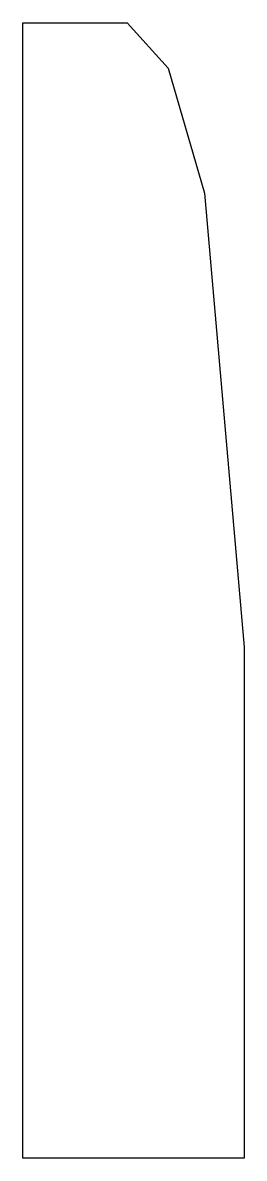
# Model space of a CAD drawing. Header units: metres. Extents: x 0 to 195, y 0 to 1000.
import ezdxf

# ---------------------------------------------------------------- set-up
doc = ezdxf.new("R2010")
doc.units = ezdxf.units.M

msp = doc.modelspace()

# ---------------------------------------------------------------- linework, layer by layer
at = {"layer": 'cut'}
msp.add_lwpolyline([(0, 0), (0, 1000), (92, 1000), (128, 960), (160, 850), (195, 450), (195, 0), (195, 0)], close=True, dxfattribs=at)

doc.saveas('drawing.dxf')
